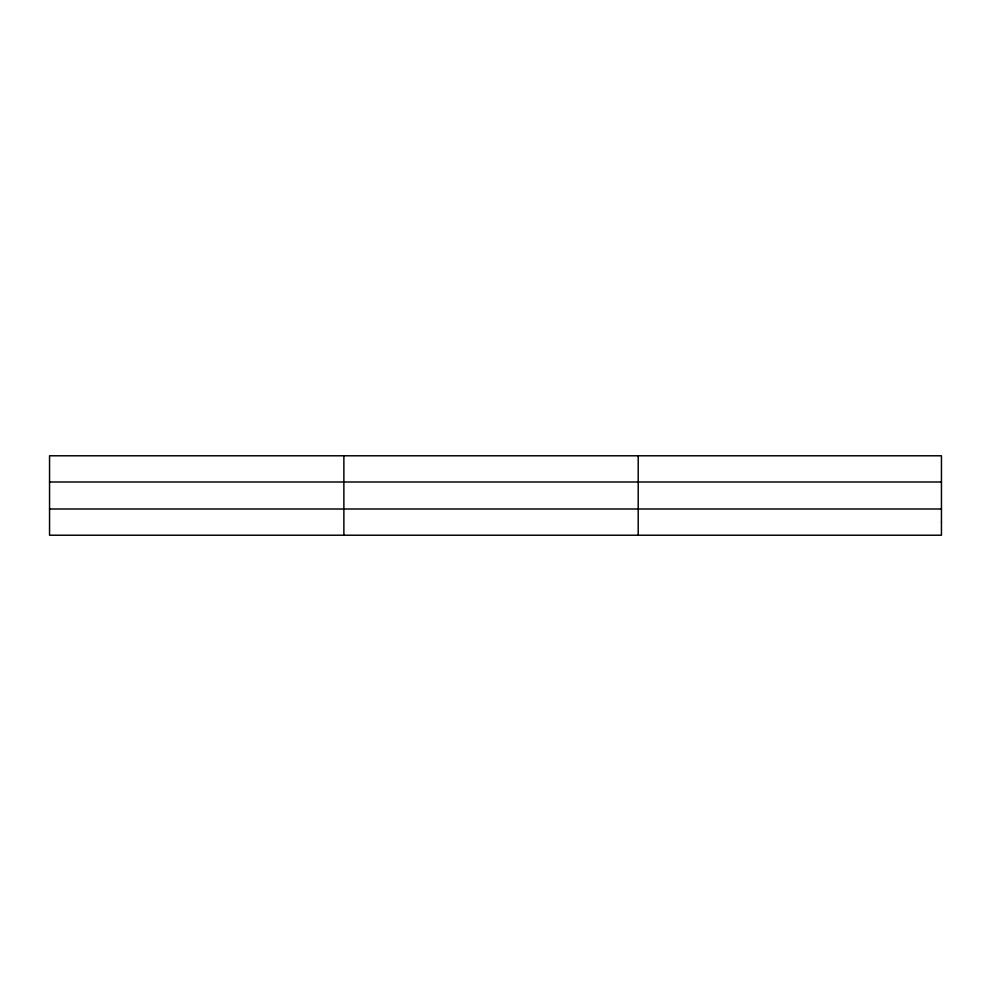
<?xml version="1.0" encoding="UTF-8"?>
<svg xmlns="http://www.w3.org/2000/svg" width="991" height="991" viewBox="0 0 991 991"><rect width="100%" height="100%" fill="white"/><g stroke="black" fill="none" stroke-linecap="round" stroke-linejoin="round"><path stroke-width="1.49" d="M343.877 535.214L343.877 455.786M638.204 535.214L638.204 455.786M49.55 481.998L941.45 481.998M49.55 509.002L941.45 509.002M941.45 522.108L941.45 535.214L49.55 535.214L49.55 455.786L941.45 455.786L941.45 522.108"/></g></svg>
